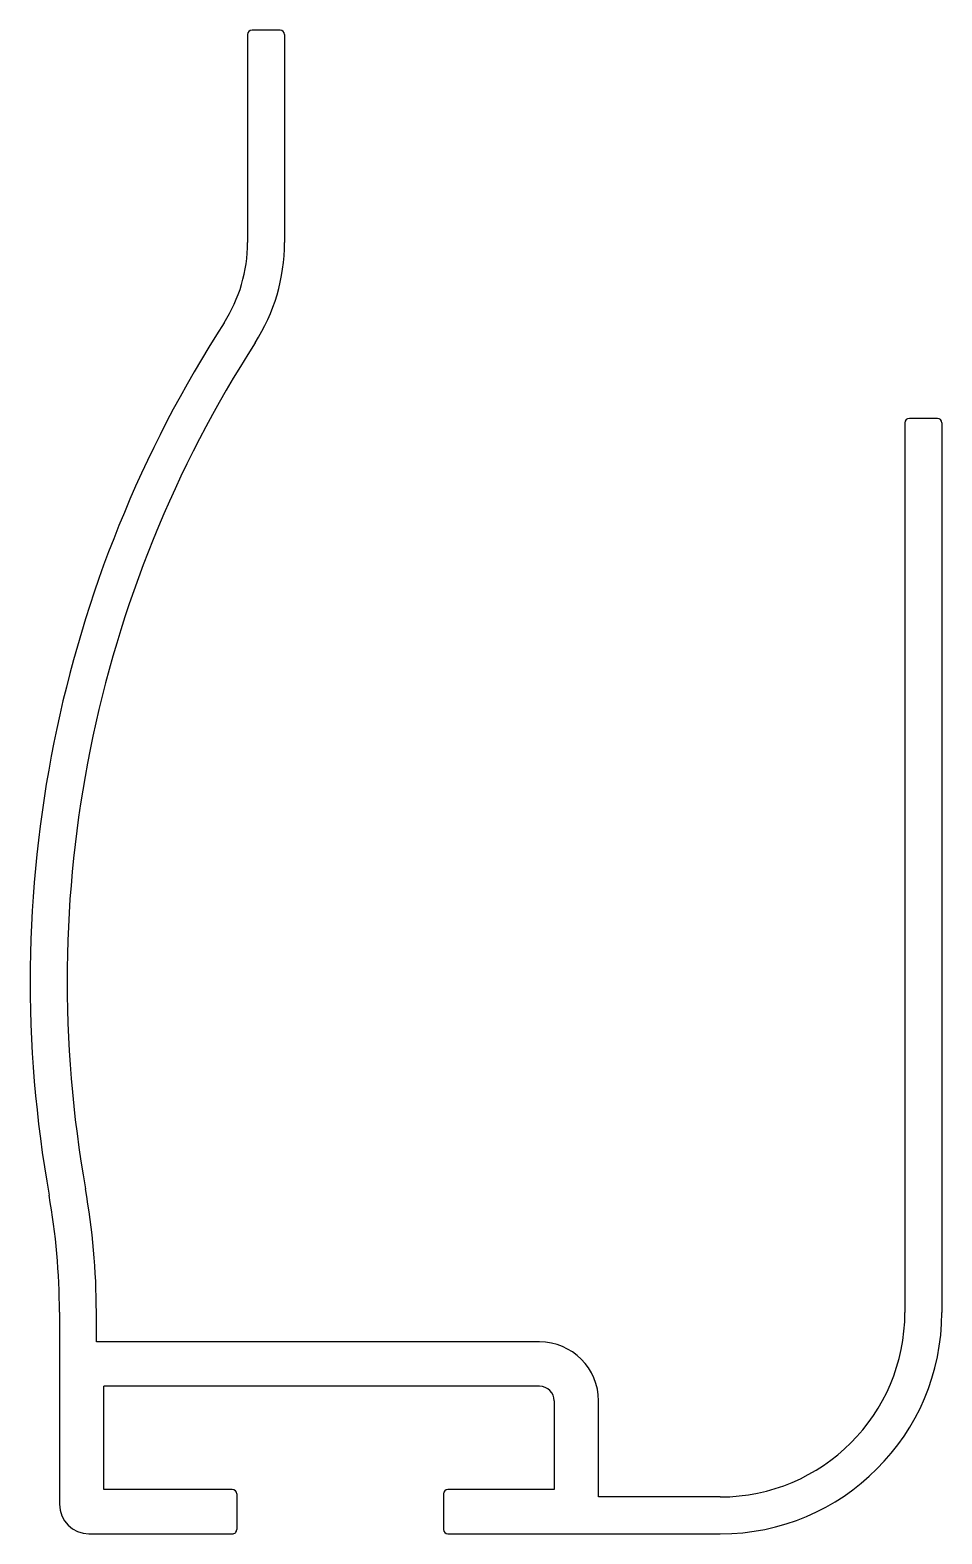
# Model space of a CAD drawing. Extents: x 1867 to 1929, y 2087 to 2188.
import ezdxf

# ---------------------------------------------------------------- set-up
doc = ezdxf.new("R2010")
doc.units = 0
doc.layers.get('0').update_dxf_attribs({"linetype": 'CONTINUOUS'})

msp = doc.modelspace()

# ---------------------------------------------------------------- linework, layer by layer
for p, q in [((1881.62, 2188.19), (1881.62, 2174.09)), ((1883.82, 2188.49), (1881.92, 2188.49)), ((1884.12, 2188.19), (1884.12, 2174.09)), ((1926.12, 2161.89), (1926.12, 2101.64)), ((1928.32, 2162.19), (1926.42, 2162.19)), ((1928.62, 2161.89), (1928.62, 2101.64)), ((1868.88, 2101.65), (1868.88, 2088.64)), ((1871.38, 2099.64), (1871.38, 2101.65)), ((1901.38, 2099.64), (1871.38, 2099.64)), ((1871.88, 2089.64), (1871.88, 2096.64)), ((1901.38, 2096.64), (1871.88, 2096.64)), ((1902.38, 2095.64), (1902.38, 2089.64)), ((1905.38, 2089.14), (1905.38, 2095.64)), ((1880.58, 2089.64), (1871.88, 2089.64)), ((1880.88, 2089.34), (1880.88, 2086.93)), ((1894.88, 2089.34), (1894.88, 2086.94)), ((1902.38, 2089.64), (1895.18, 2089.64)), ((1913.62, 2089.14), (1905.38, 2089.14)), ((1870.88, 2086.64), (1880.58, 2086.63)), ((1895.18, 2086.64), (1913.62, 2086.64))]:
    msp.add_line(p, q)
for centre, radius, start, end in [((1881.92, 2188.19), 0.3, 90, 180), ((1883.82, 2188.19), 0.3, 0, 90), ((1871.62, 2174.09), 10, 327.1856, 0), ((1871.62, 2174.09), 12.5, 327.1856, 360), ((1949.21, 2124.06), 82.31, 147.1856, 190.1372), ((1949.21, 2124.06), 79.81, 147.1856, 190.1372), ((1926.42, 2161.89), 0.3, 90, 180), ((1928.32, 2161.89), 0.3, 0, 90), ((1823.88, 2101.65), 45, 0, 10.1372), ((1823.88, 2101.65), 47.5, 0, 10.1372), ((1913.62, 2101.64), 15, 270, 360), ((1913.62, 2101.64), 12.5, 270, 360), ((1901.38, 2095.64), 4, 0, 90), ((1901.38, 2095.64), 1, 0, 90), ((1880.58, 2089.34), 0.3, 0, 90), ((1895.18, 2089.34), 0.3, 90, 180), ((1870.88, 2088.64), 2, 180, 270), ((1880.58, 2086.93), 0.3, 269.9552, 360), ((1895.18, 2086.94), 0.3, 180, 270)]:
    msp.add_arc(centre, radius, start, end)

doc.saveas('drawing.dxf')
